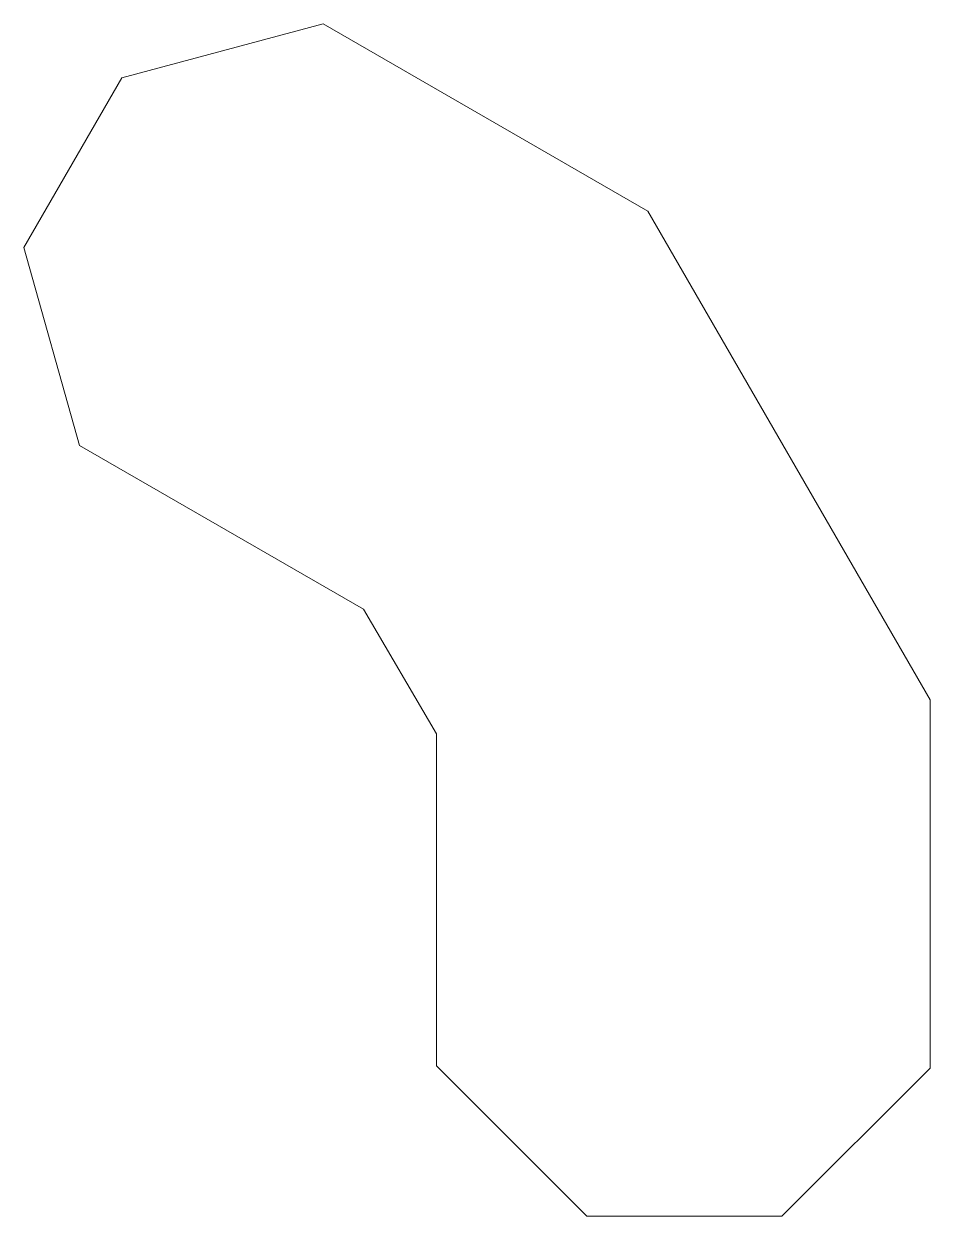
# Model space of a CAD drawing. Header units: millimetres. Extents: x 0 to 55.4, y 0 to 72.9.
import ezdxf

# ---------------------------------------------------------------- set-up
doc = ezdxf.new("R2010")
doc.units = ezdxf.units.MM
doc.layers.get('0').update_dxf_attribs({"linetype": 'CONTINUOUS', "lineweight": 0})

msp = doc.modelspace()

# ---------------------------------------------------------------- linework, layer by layer
for p, q in [((5.986, 69.57), (18.277, 72.863)), ((38.11, 61.413), (18.277, 72.863)), ((5.986, 69.57), (0, 59.201)), ((38.11, 61.413), (55.351, 31.551)), ((3.405, 47.104), (0, 59.201)), ((3.405, 47.104), (20.739, 37.097)), ((25.199, 29.471), (20.739, 37.097)), ((55.351, 9.05), (55.351, 31.551)), ((25.199, 9.18), (25.199, 29.471)), ((34.379, 0), (25.199, 9.18)), ((46.301, 0), (55.351, 9.05)), ((34.379, 0), (46.301, 0))]:
    msp.add_line(p, q)

doc.saveas('drawing.dxf')
